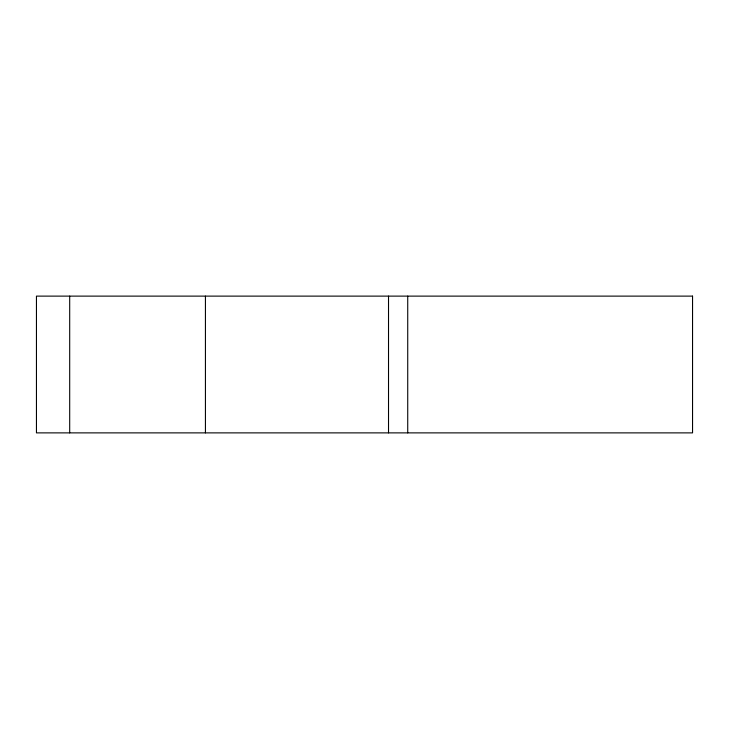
<?xml version="1.0" encoding="UTF-8"?>
<svg xmlns="http://www.w3.org/2000/svg" width="729" height="729" viewBox="0 0 729 729"><rect width="100%" height="100%" fill="white"/><g stroke="black" fill="none" stroke-linecap="round" stroke-linejoin="round"><path stroke-width="1.09" d="M407.73 296.12L407.73 432.88M388.521 296.12L388.521 432.88M205.432 296.12L205.432 432.88M69.692 296.12L69.692 432.88M692.55 296.12L36.45 296.12L36.45 432.88L692.55 432.88L692.55 296.12"/></g></svg>
